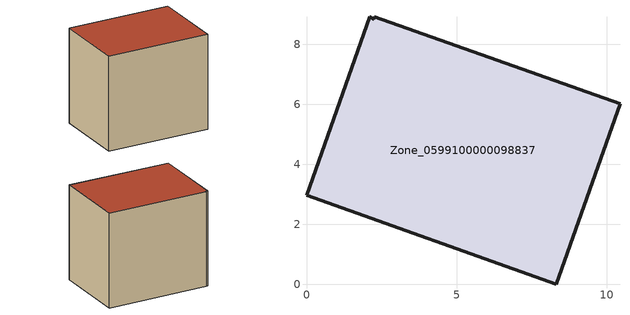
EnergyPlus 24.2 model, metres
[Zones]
Zone_0599100000098837
 floor ground (C_G): 2.26,8.91 10.45,6.01 8.32,0 0,2.97 2.11,8.91 2.24,8.84 z0.52
 wall outside (C_F): 8.32,0 10.45,6.01 2.26,8.91 2.24,8.84 2.11,8.91 0,2.97 8.32,0 z0.52:8.6
 roof outside (C_R): 10.45,6.01 2.26,8.91 2.24,8.84 2.11,8.91 0,2.97 8.32,0 z8.6
[BUILDING]
Pand.0599100000098837: North Axis=0; Terrain=City; Loads Convergence Tolerance Value=0.04; Temperature Convergence Tolerance Value=0.4; Solar Distribution=FullExterior; Maximum Number of Warmup Days=25; Minimum Number of Warmup Days=1
[Site:Location]
Rotterdam.The.Hague.AP_ZH_NLD Design_Conditions: Latitude=51.96; Longitude=4.45; Time Zone=1; Elevation=-4.5
[SITE:GROUNDTEMPERATURE:BUILDINGSURFACE]
18, 18, 18, 18, 18, 18, 18, 18, 18, 18, 18, 18
[MATERIAL] Thermal Absorptance=0.9; Solar Absorptance=0.7; Visible Absorptance=0.7
Name | Roughness | Thickness | Conductivity | Density | Specific Heat
G.TI.1965-1974 | MediumSmooth | 0.15 | 0.882353 | 540 | 1210
F.TI.1965-1974 | Rough | 0.3 | 0.697674 | 1920 | 840
R.TI.1965-1974 | MediumRough | 0.2 | 0.232558 | 1500 | 1000
[CONSTRUCTION]
C_G: G.TI.1965-1974
C_F: F.TI.1965-1974
C_R: R.TI.1965-1974
[ZONE]
Zone_0599100000098837: Type=1; Multiplier=1; Ceiling Height=Autocalculate; Volume=Autocalculate; Floor Area=autocalculate; Part of Total Floor Area=Yes
[ZONEINFILTRATION:DESIGNFLOWRATE]
Infil_Zone_0599100000098837: Zone or ZoneList or Space or SpaceList=Zone_0599100000098837; Schedule=AlwaysOn; Design Flow Rate Calculation Method=Flow/Area; Flow Rate per Floor Area=0.003; Constant Term Coefficient=1; Temperature Term Coefficient=0; Velocity Term Coefficient=0; Velocity Squared Term Coefficient=0
[HVACTEMPLATE:ZONE:IDEALLOADSAIRSYSTEM]
Zone_0599100000098837: Maximum Heating Supply Air Temperature=50; Minimum Cooling Supply Air Temperature=13; Maximum Heating Supply Air Humidity Ratio=0.0156; Minimum Cooling Supply Air Humidity Ratio=0.0077; Heating Limit=NoLimit; Cooling Limit=NoLimit; Dehumidification Control Type=ConstantSensibleHeatRatio; Cooling Sensible Heat Ratio=0.7; Dehumidification Setpoint=60; Humidification Control Type=None; Humidification Setpoint=30; Outdoor Air Method=None; Outdoor Air Flow Rate per Person=0.00944; Outdoor Air Flow Rate per Zone Floor Area=0; Outdoor Air Flow Rate per Zone=0; Demand Controlled Ventilation Type=None; Outdoor Air Economizer Type=NoEconomizer; Heat Recovery Type=None; Sensible Heat Recovery Effectiveness=0.7; Latent Heat Recovery Effectiveness=0.65
[ZONECONTROL:THERMOSTAT]
ThermostatControl_Zone_0599100000098837: Zone or ZoneList=Zone_0599100000098837; Control Type Schedule=DualSetpointControlType; Control 1=Thermostat_Zone_0599100000098837; Temperature Difference Between Cutout And Setpoint=0
[THERMOSTATSETPOINT:DUALSETPOINT]
Thermostat_Zone_0599100000098837: Heating Setpoint Temperature Schedule=HeatingSetpoint_Zone_0599100000098837; Cooling Setpoint Temperature Schedule=CoolingSetpoint_Zone_0599100000098837
[SCHEDULE:COMPACT]
HeatingSetpoint_Zone_0599100000098837: Through: 12/31, For: AllDays, Until: 24:00, 21
CoolingSetpoint_Zone_0599100000098837: Through: 12/31, For: AllDays, Until: 24:00, 24
DualSetpointControlType: Through: 12/31, For: AllDays, Until: 24:00, 4
AlwaysOn: Through: 12/31, For: AllDays, Until: 24:00, 1
